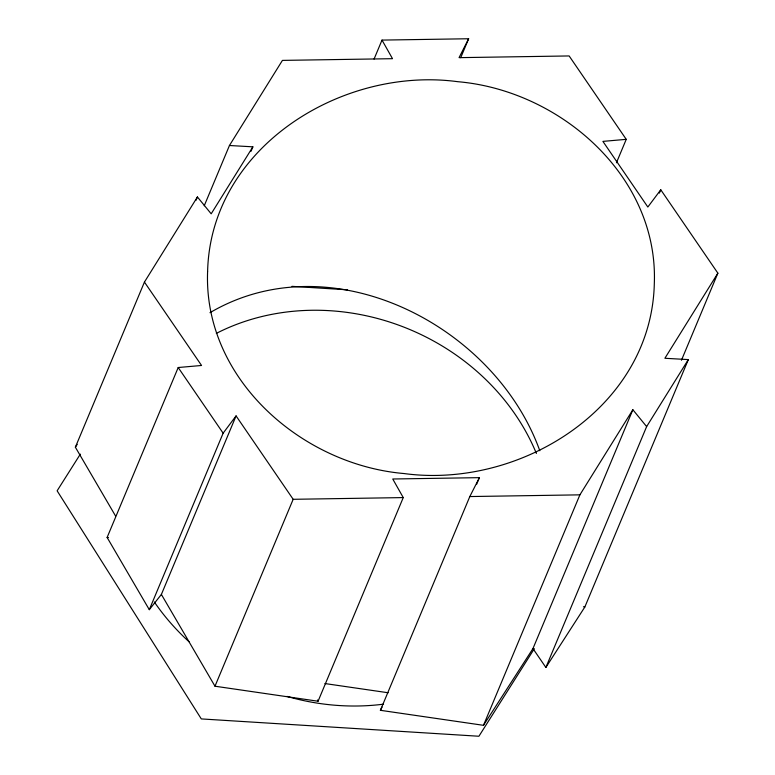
<?xml version="1.0" encoding="UTF-8"?>
<svg xmlns="http://www.w3.org/2000/svg" width="775" height="775" viewBox="0 0 775 775"><rect width="100%" height="100%" fill="white"/><g stroke="black" fill="none" stroke-linecap="round" stroke-linejoin="round"><path stroke-width="1.16" d="M115.572 516.024L75.369 447.204L144.441 282.071L197.422 196.966L211.188 213.813L252.873 146.824L229.448 145.506L204.242 205.763M196.027 200.299L197.422 196.966M251.023 151.27L252.873 146.824M161.384 594.444L214.985 686.214L318.07 701.23L403.252 497.589L293.173 499.303L236.075 415.904L161.384 594.444L149.304 609.683L107.115 537.462L178.202 367.524L201.548 365.471L144.441 282.071M374.063 59.074L382.007 40.097L468.642 38.75L460.708 57.708M149.304 609.683L223.142 433.167L236.075 415.904M214.985 686.214L293.173 499.303M532.958 648.578L545.871 667.449L646.631 426.589L632.865 409.733L532.958 648.578L483.484 725.322L380.399 710.307L469.815 496.552L479.396 477.652L392.751 478.998L403.252 497.589M476.596 484.346L479.396 477.652M616.435 162.779L626.239 139.345L569.141 55.945L459.062 57.65L468.642 38.75M659.37 193.111L660.765 189.768L717.873 273.168L681.458 360.23M483.484 725.322L579.894 494.847L632.865 409.733M545.871 667.449L584.815 607.048L688.326 359.6L664.892 358.273L717.873 273.168M380.399 710.307L382.075 707.052M229.448 145.506L282.429 60.392L392.508 58.687L382.007 40.097M646.631 426.589L688.326 359.6M80.329 454.14L57.127 490.808L201.306 718.919L478.911 736.25L534.343 648.675M75.369 447.204L77.219 444.327M660.765 189.768L647.842 207.032L602.902 141.389L626.239 139.345M209.977 312.693C331.71 241.151 494.867 325.655 539.807 450.75M469.815 496.552L579.894 494.847M291.942 286.343L347.462 289.811M107.115 537.462L108.481 537.559M324.909 683.55L388.149 692.753M583.449 606.748L584.815 607.048M178.202 367.524L223.142 433.167M317.45 699.97L318.07 701.23M383.557 704.165A220.052 193.75 22.7 0 1 286.944 696.386M189.013 641.739A220.052 193.75 22.7 0 1 154.322 601.962M216.322 333.395A220.052 193.75 22.7 0 1 536.397 453.482M207.603 271.531C203.341 379.082 301.969 464.826 404.124 473.554C519.754 489.093 651.3 408.192 654.313 283.718C658.576 176.157 559.947 90.423 457.793 81.695C342.172 66.156 210.616 147.056 207.603 271.531"/></g></svg>
